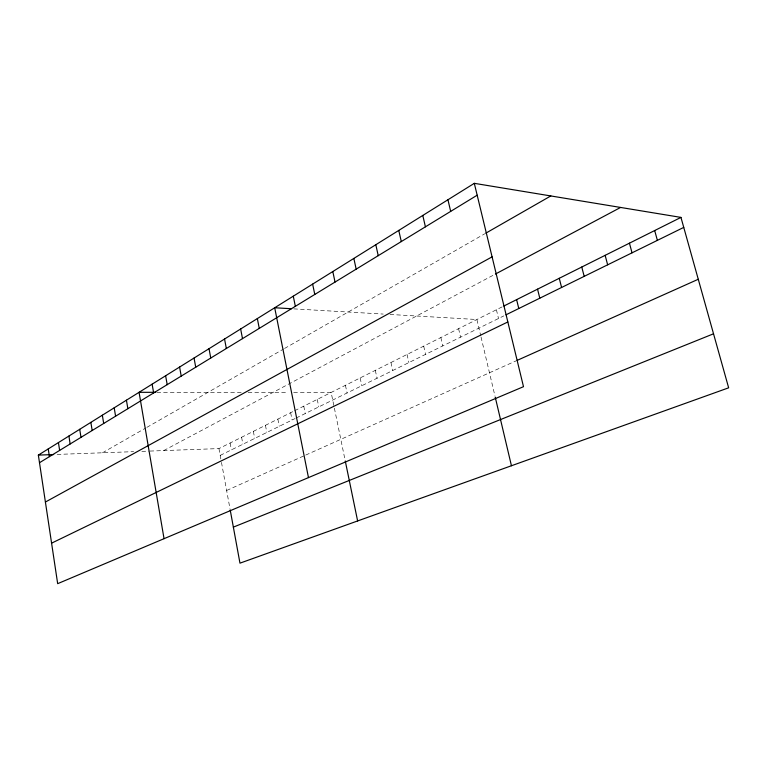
<?xml version="1.0" encoding="UTF-8"?>
<svg xmlns="http://www.w3.org/2000/svg" width="767" height="767" viewBox="0 0 767 767"><rect width="100%" height="100%" fill="white"/><g stroke="black" fill="none" stroke-linecap="round" stroke-linejoin="round"><path stroke-width="0.58" stroke-dasharray="3.83 2.88" d="M102.481 452.789L145.951 427.89M146.919 427.334L283.55 349.052M284.547 348.477L484.763 233.782M163.716 450.584L494.379 274.615M149.987 451.073L218.94 448.59L293.665 411.198M294.672 410.7L502.788 306.551M220.196 455.387L295.113 418.533M296.129 418.034L503.842 315.879M226.629 490.487L304.7 455.521M305.726 455.061L515.932 360.931M57.161 454.419L133.679 451.667M141.837 451.37L148.836 451.121M156.861 392.33L241.193 392.388M248.096 392.388L287.999 392.416M293.646 392.416L331.143 392.445L334.134 406.961M293.78 308.871L383.241 314.067M389.991 314.46L476.892 319.513L480.765 335.917M496.402 309.743L498.512 318.506M481.034 337.029L494.974 396.069M458.58 328.679L460.555 337.173M440.852 337.547L442.77 345.917M423.691 346.128L425.551 354.383M407.066 354.45L408.869 362.59M390.949 362.513L392.704 370.538M375.322 370.336L377.019 378.256M360.154 377.93L361.813 385.734M345.438 385.293L347.048 392.992M334.374 408.111L345.025 459.826M317.25 399.396L318.775 406.893M303.761 406.146L305.237 413.557M290.635 412.713L292.083 420.028M277.865 419.098L279.274 426.327M265.449 425.321L266.82 432.454M253.359 431.37L254.702 438.417M241.586 437.257L242.89 444.218M230.119 443L231.394 449.874M218.94 448.59L221.26 461.216M221.471 462.386L229.985 508.751"/><path stroke-width="1.15" d="M474.303 183.332L523.497 386.683L57.669 583.668L38.35 455.099L474.303 183.332L680.952 217.397L728.65 387.814L239.966 563.16L230.196 509.892M39.491 462.712L477.17 195.192M485.779 233.197L550.811 195.94M45.406 502.04L492.088 256.868M495.405 274.059L620.589 207.445M503.852 306.023L680.952 217.397M505.98 314.825L683.752 227.396M51.581 543.161L507.84 321.958M517.016 360.442L698.277 279.265M233.35 527.13L713.531 333.798M38.35 455.099L53.671 454.553M155.672 392.32L139.067 392.311L164.042 538.683M291.393 308.737L274.701 307.759L308.468 477.611M654.682 230.541L657.377 240.368M629.439 243.177L632.027 252.832M605.144 255.334L607.646 264.826M581.769 267.031L584.186 276.369M559.258 278.296L561.588 287.481M537.552 289.159L539.795 298.2M516.613 299.638L518.789 308.526M495.242 397.181L511.445 465.751M447.938 199.765L450.68 211.385M422.79 215.441L425.417 226.831M398.773 230.416L401.294 241.576M375.82 244.721L378.227 255.67M353.855 258.421L356.166 269.15M332.811 271.537L335.035 282.074M312.639 284.106L314.777 294.451M345.265 460.977L357.623 520.937M293.282 296.177L295.343 306.33M257.348 318.573L259.265 328.381M240.646 328.995L242.497 338.63M224.549 339.024L226.332 348.506M209.027 348.697L210.752 358.026M194.051 358.036L195.729 367.22M179.593 367.048L181.213 376.089M165.624 375.753L167.196 384.66M152.125 384.171L153.649 392.934M126.43 400.192L127.859 408.696M114.197 407.814L115.587 416.203M102.347 415.206L103.689 423.47M90.861 422.368L92.165 430.517M79.72 429.309L80.995 437.343M68.915 436.049L70.152 443.968M58.426 442.588L59.634 450.402M48.244 448.935L49.414 456.643"/></g></svg>
